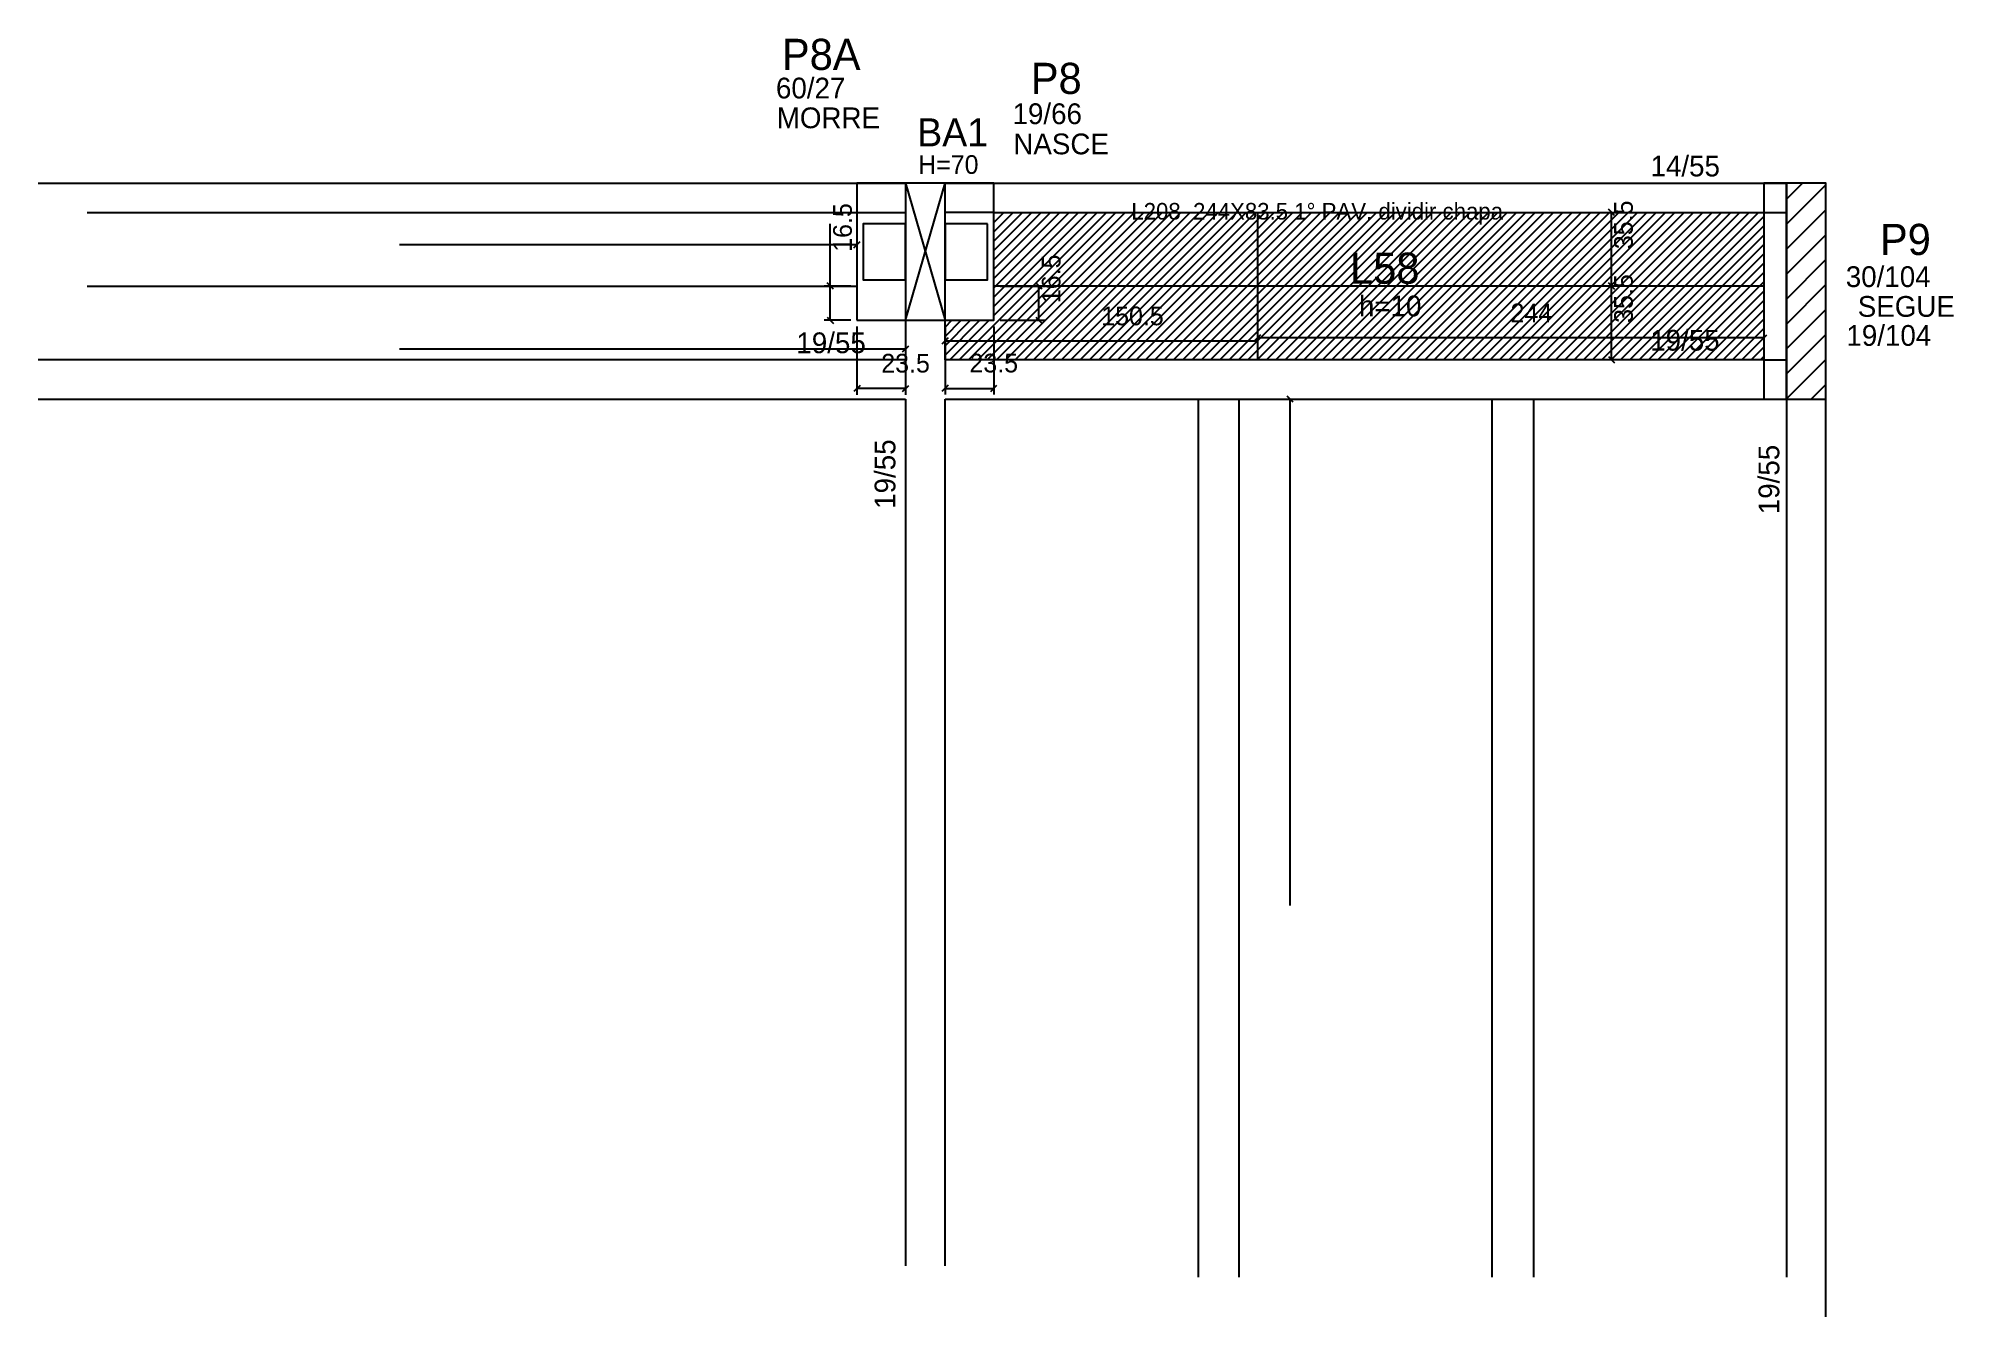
# Model space of a CAD drawing. Header units: metres. Extents: x 6449 to 7372, y 2678 to 3294.
import ezdxf

# ---------------------------------------------------------------- set-up
doc = ezdxf.new("R2010")
doc.units = ezdxf.units.M
for name, color, linetype in [('1', 7, 'Continuous'), ('3', 7, 'Continuous'), ('4', 7, 'Continuous'), ('7', 7, 'Continuous'), ('AUX00', 7, 'Continuous'), ('Painéis', 7, 'Continuous'), ('REAPROVEITAMENTO', 7, 'Continuous')]:
    doc.layers.add(name, color=color, linetype=linetype)

msp = doc.modelspace()

# ---------------------------------------------------------------- hatches: boundary and pattern name
at = {"layer": 'REAPROVEITAMENTO'}
h = msp.add_hatch(dxfattribs=at)
h.set_pattern_fill('ANSI31')
h.paths.add_polyline_path([(6909.66, 3210.17), (6909.66, 3158.17), (6886.16, 3158.17), (6886.16, 3139.17), (7280.66, 3139.17), (7280.66, 3210.17), (6909.66, 3210.17)])

# ---------------------------------------------------------------- linework, layer by layer
at = {"layer": '1', "color": 1, "lineweight": 25}
for p, q in [((6867.16, 3158.17), (6886.16, 3224.17)), ((6867.16, 3224.17), (6886.16, 3158.17))]:
    msp.add_line(p, q, dxfattribs=at)
at = {"layer": '3', "color": 3, "lineweight": 25}
for p, q in [((6449.16, 3224.17), (6867.16, 3224.17)), ((6886.16, 3224.17), (7291.66, 3224.17)), ((7291.66, 3216.47), (7299.35, 3224.17)), ((7291.66, 3204.45), (7310.66, 3223.45)), ((6472.66, 3210.17), (6843.66, 3210.17)), ((6843.66, 3210.17), (6867.16, 3210.17)), ((6909.66, 3210.17), (6886.16, 3210.17)), ((6909.66, 3210.17), (7280.66, 3210.17)), ((7280.66, 3210.17), (7291.66, 3210.17)), ((7291.66, 3192.43), (7310.66, 3211.43)), ((7291.66, 3180.4), (7310.66, 3199.4)), ((7291.66, 3168.38), (7310.66, 3187.38)), ((7291.66, 3156.36), (7310.66, 3175.36)), ((7291.66, 3144.34), (7310.66, 3163.34)), ((7291.66, 3132.32), (7310.66, 3151.32)), ((7280.66, 3139.17), (7291.66, 3139.17)), ((7291.66, 3120.3), (7310.66, 3139.3)), ((7303.54, 3120.17), (7310.66, 3127.28))]:
    msp.add_line(p, q, dxfattribs=at)
for points in [[(6843.66, 3158.17), (6909.66, 3158.17), (6909.66, 3224.17), (6843.66, 3224.17), (6843.66, 3158.17)], [(6867.16, 3158.17), (6867.16, 3139.17)], [(6886.16, 3139.17), (6886.16, 3158.17)], [(6867.16, 3139.17), (6449.16, 3139.17)], [(7280.66, 3139.17), (6886.16, 3139.17)], [(6449.16, 3120.17), (6867.16, 3120.17)], [(6867.16, 3120.17), (6867.16, 2702.67)], [(6886.16, 3120.17), (7280.66, 3120.17)], [(6886.16, 2702.67), (6886.16, 3120.17)], [(7291.66, 3120.17), (7291.66, 2697.17)], [(7291.66, 3120.17), (7291.66, 2758.17)], [(7310.66, 2678.17), (7310.66, 3120.17)]]:
    msp.add_lwpolyline(points, dxfattribs=at)
at = {"layer": '7', "color": 7, "lineweight": 25}
for points in [[(6867.16, 3158.17), (6886.16, 3158.17), (6886.16, 3224.17), (6867.16, 3224.17), (6867.16, 3158.17)], [(7291.66, 3224.17), (7280.66, 3224.17), (7280.66, 3120.17), (7291.66, 3120.17), (7291.66, 3224.17)], [(7291.66, 3120.17), (7310.66, 3120.17), (7310.66, 3224.17), (7291.66, 3224.17), (7291.66, 3120.17)], [(6867.16, 3204.67), (6846.66, 3204.67), (6846.66, 3177.67), (6867.16, 3177.67), (6867.16, 3204.67)], [(6906.66, 3204.67), (6886.16, 3204.67), (6886.16, 3177.67), (6906.66, 3177.67), (6906.66, 3204.67)]]:
    msp.add_lwpolyline(points, dxfattribs=at)
at = {"layer": 'Painéis', "color": 4, "lineweight": 25}
for p, q in [((6830.82, 3174.67), (6830.82, 3204.64)), ((7207.3, 3174.67), (7207.3, 3210.17)), ((6843.66, 3194.56), (6623.16, 3194.56)), ((6840.66, 3174.67), (6827.82, 3174.67)), ((6830.82, 3158.17), (6830.82, 3174.67)), ((6912.66, 3174.67), (6934.38, 3174.67)), ((6931.38, 3158.17), (6931.38, 3174.67)), ((7207.3, 3139.17), (7207.3, 3174.67)), ((6840.66, 3158.17), (6827.82, 3158.17)), ((6912.66, 3158.17), (6934.38, 3158.17)), ((6843.66, 3155.17), (6843.66, 3122.31)), ((6867.16, 3155.17), (6867.16, 3122.31)), ((6886.16, 3155.17), (6886.16, 3122.37)), ((6886.16, 3147.47), (6886.16, 3151.17)), ((7036.66, 3148.17), (6886.16, 3148.17)), ((6909.66, 3155.17), (6909.66, 3122.37)), ((7036.66, 3152.63), (7036.66, 3146.67)), ((7036.66, 3152.63), (7036.66, 3145.17)), ((7280.66, 3149.67), (7036.66, 3149.67)), ((7280.66, 3152.63), (7280.66, 3146.67)), ((6623.16, 3144.4), (6867.16, 3144.4)), ((6867.16, 3125.31), (6843.66, 3125.31)), ((6886.16, 3125.37), (6909.66, 3125.37)), ((7052.47, 2876.17), (7052.47, 3120.17))]:
    msp.add_line(p, q, dxfattribs=at)
at = {"layer": 'Painéis', "color": 200, "lineweight": 25}
for p, q in [((7036.66, 3210.17), (7036.66, 3139.17)), ((6472.66, 3174.67), (6843.66, 3174.67)), ((7280.66, 3174.67), (6909.66, 3174.67)), ((7008.16, 3120.17), (7008.16, 2697.17)), ((7027.66, 3120.17), (7027.66, 2697.17)), ((7149.66, 3120.17), (7149.66, 2697.17)), ((7169.66, 3120.17), (7169.66, 2697.17))]:
    msp.add_line(p, q, dxfattribs=at)
at = {"layer": 'Painéis', "color": 0, "lineweight": 25}
for p, q in [((7208.8, 3208.67), (7205.8, 3211.67)), ((6842.16, 3193.06), (6845.16, 3196.06)), ((6832.32, 3173.17), (6829.32, 3176.17)), ((6932.88, 3173.17), (6929.88, 3176.17)), ((7208.8, 3173.17), (7205.8, 3176.17)), ((7205.8, 3176.17), (7208.8, 3173.17)), ((6829.32, 3159.67), (6832.32, 3156.67)), ((6929.88, 3159.67), (6932.88, 3156.67)), ((6887.66, 3149.67), (6884.66, 3146.67)), ((7038.16, 3151.17), (7035.16, 3148.17)), ((7035.16, 3146.67), (7038.16, 3149.67)), ((7279.16, 3148.17), (7282.16, 3151.17)), ((6865.66, 3142.9), (6868.66, 3145.9)), ((7205.8, 3140.67), (7208.8, 3137.67)), ((6845.16, 3126.81), (6842.16, 3123.81)), ((6865.66, 3123.81), (6868.66, 3126.81)), ((6887.66, 3126.87), (6884.66, 3123.87)), ((6908.16, 3123.87), (6911.16, 3126.87)), ((7053.97, 3118.67), (7050.97, 3121.67))]:
    msp.add_line(p, q, dxfattribs=at)

# ---------------------------------------------------------------- texts
at = {"layer": '3', "color": 3, "lineweight": 25}
for s, height, p in [('60/27', 10, (6804.65, 3265.05)), ('MORRE', 10, (6805.04, 3250.7)), ('19/66', 10, (6918.66, 3252.68)), ('NASCE', 10, (6919.05, 3238.13)), ('H=70', 9, (6873.17, 3228.71)), ('14/55', 10, (7226.12, 3227.48)), ('30/104', 10, (7320.23, 3174.19)), ('h=10', 10, (7085.61, 3160.06)), ('SEGUE', 10, (7326, 3159.85)), ('19/55', 10, (6814.49, 3142.32)), ('19/55', 10, (7225.99, 3143.56)), ('19/104', 10, (7320.53, 3145.87))]:
    msp.add_text(s, height=height, dxfattribs=at).set_placement(p)
for p in [(6862.2, 3067.33), (7288.2, 3064.73)]:
    msp.add_text('19/55', height=10, rotation=90, dxfattribs=at).set_placement(p)
at = {"layer": '4', "color": 4, "lineweight": 25}
for s, height, p in [('P8A', 15, (6807.51, 3278.78)), ('P8', 15, (6927.47, 3267.21)), ('BA1', 13.5, (6872.74, 3241.96)), ('P9', 15, (7336.7, 3189.63)), ('L58', 15, (7081.31, 3175.77))]:
    msp.add_text(s, height=height, dxfattribs=at).set_placement(p)
at = {"layer": 'AUX00', "color": 7, "lineweight": 25}
msp.add_text('L208 ^J244X83.5^J1° PAV.^Jdividir chapa', height=8, dxfattribs=at).set_placement((6975.91, 3206.69))
at = {"layer": 'Painéis', "color": 240, "lineweight": 25}
for s, p in [('16.5', (6841.22, 3191.15)), ('35.5', (7217.6, 3192.42)), ('16.5', (6941.78, 3166.42)), ('35.5', (7217.6, 3156.92))]:
    msp.add_text(s, height=9, rotation=90, dxfattribs=at).set_placement(p)
for s, p in [('244', (7158.66, 3157.24)), ('150.5', (6961.41, 3155.77)), ('23.5', (6855.41, 3133)), ('23.5', (6897.91, 3133.06))]:
    msp.add_text(s, height=9, dxfattribs=at).set_placement(p)

doc.saveas('drawing.dxf')
